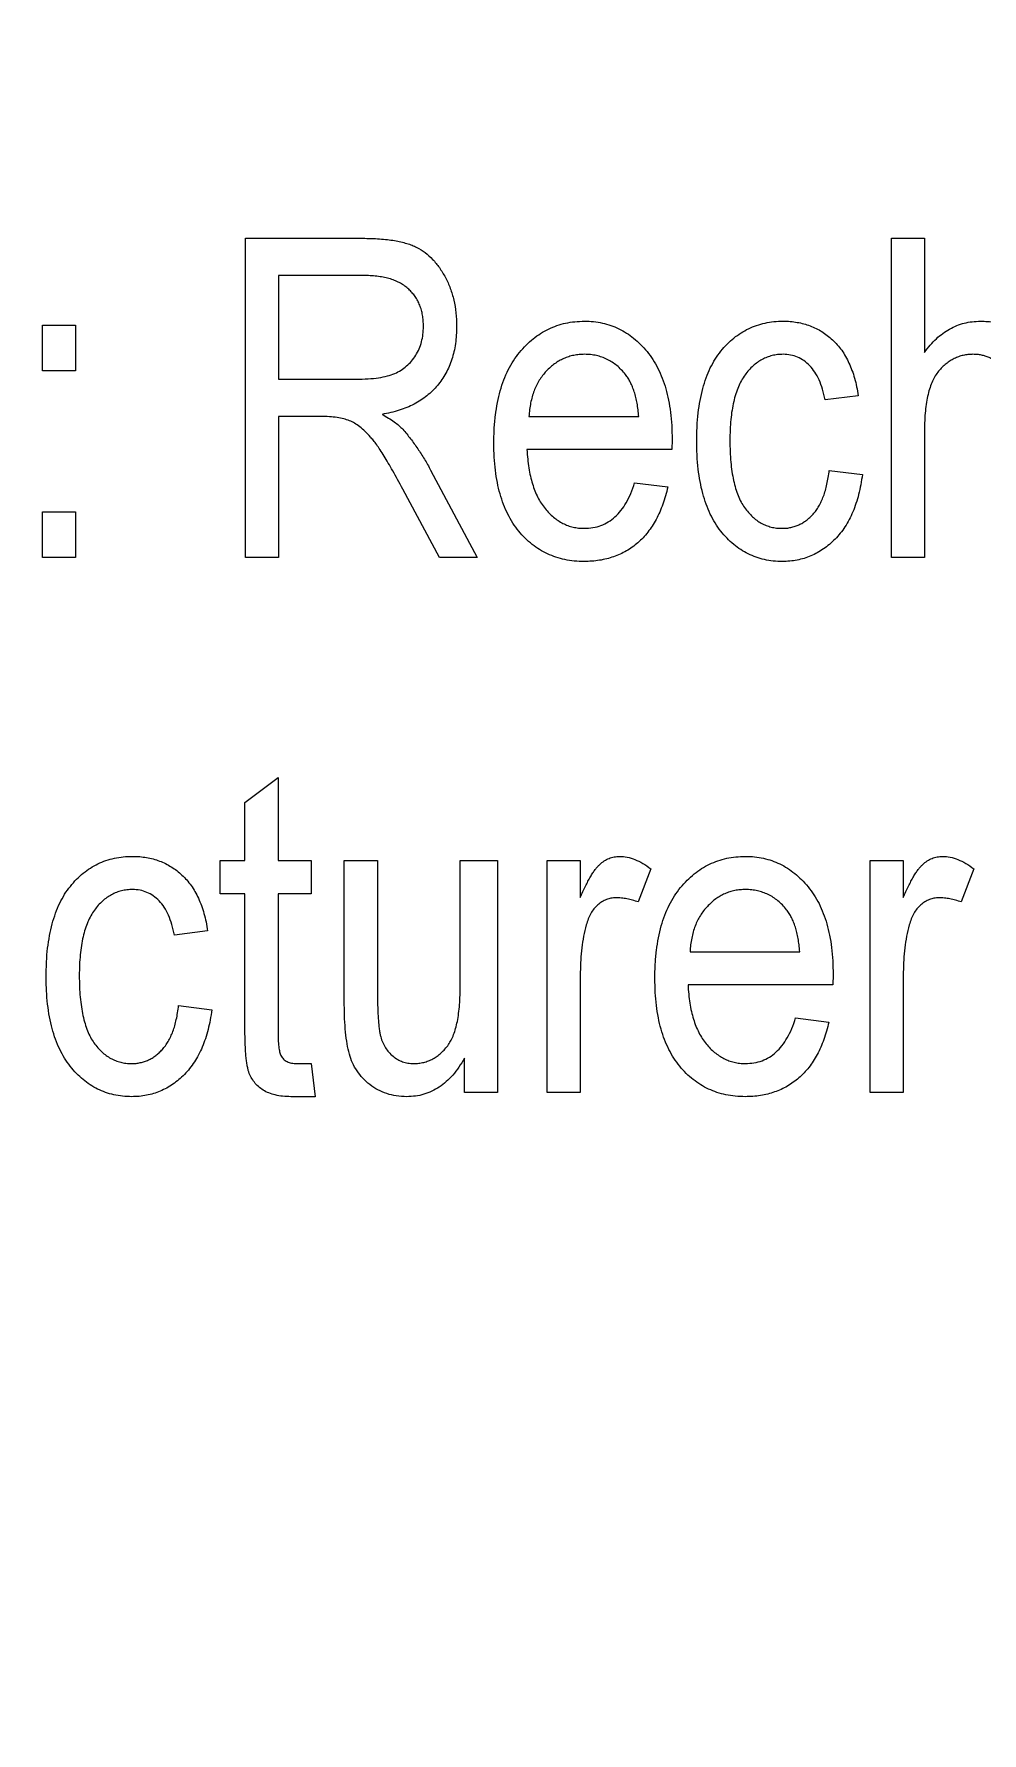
# Model space of a CAD drawing. Header units: millimetres. Extents: x -34 to 34, y -34 to 34.
# Drawn here: x -15.96 to -11.37, y -25.79 to -17.59 of the extents above; entities that cross this region are included whole.
import ezdxf

# ---------------------------------------------------------------- set-up
doc = ezdxf.new("R2010")
doc.units = ezdxf.units.MM

msp = doc.modelspace()

# ---------------------------------------------------------------- linework, layer by layer
at = {"color": 7, "linetype": 'Continuous', "lineweight": 25}
for p, q in [((-14.934, -20.1143), (-14.934, -18.5733)), ((-14.934, -18.5733), (-14.368, -18.5733)), ((-11.812, -20.1143), (-11.812, -18.5733)), ((-11.812, -18.5733), (-11.6519, -18.5733)), ((-11.6519, -18.5733), (-11.6519, -19.1243)), ((-14.3568, -18.7535), (-14.7739, -18.7535)), ((-14.7739, -18.7535), (-14.7739, -19.2538)), ((-15.9147, -19.2138), (-15.9147, -18.9936)), ((-15.9147, -18.9936), (-15.7546, -18.9936)), ((-15.7546, -18.9936), (-15.7546, -19.2138)), ((-15.7546, -19.2138), (-15.9147, -19.2138)), ((-14.7739, -19.2538), (-14.3984, -19.2538)), ((-11.9721, -19.3338), (-12.1322, -19.3538)), ((-14.5697, -19.4339), (-14.7739, -19.4339)), ((-14.7739, -19.4339), (-14.7739, -20.1143)), ((-13.5635, -19.4339), (-13.0328, -19.4339)), ((-11.6519, -19.5024), (-11.6519, -20.1143)), ((-12.8727, -19.594), (-13.5732, -19.594)), ((-12.8718, -19.5446), (-12.8727, -19.594)), ((-14.0388, -19.6931), (-13.8133, -20.1143)), ((-12.1122, -19.6941), (-11.9521, -19.7141)), ((-13.0528, -19.7541), (-12.8927, -19.7741)), ((-13.9953, -20.1143), (-14.1732, -19.7848)), ((-15.9147, -20.1143), (-15.9147, -19.8942)), ((-15.9147, -19.8942), (-15.7546, -19.8942)), ((-15.7546, -19.8942), (-15.7546, -20.1143)), ((-15.7546, -20.1143), (-15.9147, -20.1143)), ((-14.7739, -20.1143), (-14.934, -20.1143)), ((-13.8133, -20.1143), (-13.9953, -20.1143)), ((-11.6519, -20.1143), (-11.812, -20.1143)), ((-14.9363, -21.2986), (-14.7762, -21.1785)), ((-14.7762, -21.1785), (-14.7762, -21.5788)), ((-14.9363, -21.5788), (-14.9363, -21.2986)), ((-15.0564, -21.7389), (-15.0564, -21.5788)), ((-15.0564, -21.5788), (-14.9363, -21.5788)), ((-14.7762, -21.5788), (-14.6161, -21.5788)), ((-14.6161, -21.5788), (-14.6161, -21.7389)), ((-14.456, -22.2699), (-14.456, -21.5788)), ((-14.456, -21.5788), (-14.2959, -21.5788)), ((-14.2959, -21.5788), (-14.2959, -22.1992)), ((-13.8956, -22.1782), (-13.8956, -21.5788)), ((-13.8956, -21.5788), (-13.7155, -21.5788)), ((-13.7155, -21.5788), (-13.7155, -22.6995)), ((-13.4754, -22.6995), (-13.4754, -21.5788)), ((-13.4754, -21.5788), (-13.3153, -21.5788)), ((-13.3153, -21.5788), (-13.3153, -21.7577)), ((-11.9144, -22.6995), (-11.9144, -21.5788)), ((-11.9144, -21.5788), (-11.7543, -21.5788)), ((-11.7543, -21.5788), (-11.7543, -21.7577)), ((-12.975, -21.6188), (-13.0351, -21.7789)), ((-11.414, -21.6188), (-11.4741, -21.7789)), ((-14.9363, -21.7389), (-15.0564, -21.7389)), ((-14.9363, -22.379), (-14.9363, -21.7389)), ((-14.6161, -21.7389), (-14.7762, -21.7389)), ((-14.7762, -21.7389), (-14.7762, -22.4024)), ((-15.1164, -21.919), (-15.2765, -21.939)), ((-12.7852, -22.0191), (-12.2546, -22.0191)), ((-13.3153, -22.1185), (-13.3153, -22.6995)), ((-12.0935, -22.1298), (-12.0945, -22.1792)), ((-11.7543, -22.1185), (-11.7543, -22.6995)), ((-12.0945, -22.1792), (-12.7949, -22.1792)), ((-15.2565, -22.2792), (-15.0964, -22.2993)), ((-12.2746, -22.3393), (-12.1145, -22.3593)), ((-14.6858, -22.5594), (-14.6161, -22.5594)), ((-14.6161, -22.5594), (-14.5961, -22.7195)), ((-13.8756, -22.6995), (-13.8756, -22.5332)), ((-14.5961, -22.7195), (-14.7146, -22.7195)), ((-13.7155, -22.6995), (-13.8756, -22.6995)), ((-13.3153, -22.6995), (-13.4754, -22.6995)), ((-11.7543, -22.6995), (-11.9144, -22.6995))]:
    msp.add_line(p, q, dxfattribs=at)
at = {"color": 7, "linetype": 'Continuous'}
msp.add_circle((0, 0), 34, dxfattribs=at)
at = {"color": 7, "linetype": 'Continuous', "lineweight": 25}
for points, knots in [([(-14.368, -18.5733), (-14.3538, -18.5734), (-14.3261, -18.5736), (-14.2861, -18.5759), (-14.2488, -18.5793), (-14.2144, -18.5838), (-14.1831, -18.59), (-14.1547, -18.5976), (-14.1291, -18.6061), (-14.0989, -18.62), (-14.0645, -18.6417), (-14.0274, -18.6746), (-13.9949, -18.7155), (-13.966, -18.7624), (-13.9423, -18.815), (-13.9255, -18.8725), (-13.9153, -18.9339), (-13.914, -18.9763), (-13.9134, -18.998)], [0, 0, 0, 0, 0.059861, 0.115867, 0.168079, 0.216582, 0.261137, 0.301832, 0.339688, 0.374291, 0.44084, 0.509232, 0.581286, 0.658766, 0.739724, 0.822665, 0.908999, 1, 1, 1, 1]), ([(-14.0735, -18.9989), (-14.0738, -18.9897), (-14.0743, -18.9716), (-14.0773, -18.9451), (-14.0831, -18.9202), (-14.0907, -18.8968), (-14.101, -18.875), (-14.113, -18.8544), (-14.1281, -18.8361), (-14.1445, -18.8187), (-14.1635, -18.8032), (-14.1847, -18.7898), (-14.2082, -18.7786), (-14.2336, -18.769), (-14.2616, -18.7625), (-14.2914, -18.757), (-14.3234, -18.7539), (-14.3454, -18.7536), (-14.3568, -18.7535)], [0, 0, 0, 0, 0.0653272, 0.1273572, 0.1867704, 0.2447408, 0.300513, 0.3560969, 0.4114092, 0.4674171, 0.524221, 0.5832165, 0.6435592, 0.7068972, 0.7741229, 0.8448904, 0.9200429, 1, 1, 1, 1]), ([(-14.3984, -19.2538), (-14.3791, -19.2534), (-14.3429, -19.2527), (-14.2923, -19.248), (-14.2492, -19.2396), (-14.2126, -19.2272), (-14.1814, -19.2109), (-14.1543, -19.1907), (-14.1304, -19.1665), (-14.1102, -19.1386), (-14.0934, -19.1074), (-14.0821, -19.0732), (-14.0745, -19.0369), (-14.0738, -19.0118), (-14.0735, -18.9989)], [0, 0, 0, 0, 0.122755, 0.230056, 0.322791, 0.40207, 0.47475, 0.545845, 0.616658, 0.689747, 0.764806, 0.840517, 0.918295, 1, 1, 1, 1]), ([(-13.9134, -18.998), (-13.9137, -19.0124), (-13.9144, -19.0405), (-13.9184, -19.0817), (-13.9254, -19.1208), (-13.9361, -19.1577), (-13.9485, -19.1928), (-13.9648, -19.2255), (-13.9835, -19.2563), (-14.0052, -19.2848), (-14.0295, -19.3111), (-14.0568, -19.3348), (-14.0865, -19.356), (-14.1189, -19.3748), (-14.1537, -19.3913), (-14.1915, -19.4044), (-14.2315, -19.4159), (-14.2594, -19.4212), (-14.2736, -19.4239)], [0, 0, 0, 0, 0.0701236, 0.1369734, 0.2015151, 0.2632468, 0.3238124, 0.3826328, 0.4409845, 0.4989771, 0.5571871, 0.615133, 0.6744598, 0.7349914, 0.7972369, 0.8619681, 0.9294895, 1, 1, 1, 1]), ([(-13.7333, -19.5634), (-13.733, -19.5401), (-13.7324, -19.4949), (-13.7263, -19.4292), (-13.7167, -19.3677), (-13.7035, -19.3105), (-13.6858, -19.2577), (-13.6647, -19.209), (-13.6395, -19.1645), (-13.6105, -19.1245), (-13.5782, -19.0892), (-13.544, -19.0584), (-13.5078, -19.032), (-13.4692, -19.0108), (-13.4287, -18.9939), (-13.3861, -18.9821), (-13.3414, -18.9752), (-13.3109, -18.9741), (-13.2955, -18.9736)], [0, 0, 0, 0, 0.084514, 0.164397, 0.239575, 0.310424, 0.377514, 0.441638, 0.503055, 0.562996, 0.620921, 0.676452, 0.730182, 0.783428, 0.835913, 0.88941, 0.943848, 1, 1, 1, 1]), ([(-13.2955, -18.9736), (-13.2807, -18.974), (-13.2515, -18.9747), (-13.2086, -18.9818), (-13.1678, -18.9935), (-13.1287, -19.0095), (-13.0915, -19.0302), (-13.0567, -19.056), (-13.0233, -19.0858), (-12.9921, -19.1202), (-12.9636, -19.1589), (-12.9388, -19.202), (-12.9183, -19.2493), (-12.901, -19.3004), (-12.8882, -19.3558), (-12.8783, -19.4151), (-12.8728, -19.4785), (-12.8721, -19.5222), (-12.8718, -19.5446)], [0, 0, 0, 0, 0.05571, 0.109694, 0.162658, 0.215196, 0.268175, 0.32202, 0.377796, 0.436048, 0.496318, 0.558287, 0.622502, 0.689912, 0.760814, 0.835862, 0.91572, 1, 1, 1, 1]), ([(-12.7526, -19.553), (-12.7523, -19.5296), (-12.7515, -19.4842), (-12.7464, -19.4183), (-12.7369, -19.3571), (-12.7242, -19.3003), (-12.7082, -19.2479), (-12.6882, -19.2001), (-12.6643, -19.1568), (-12.6367, -19.1183), (-12.6064, -19.0843), (-12.574, -19.0545), (-12.5393, -19.0296), (-12.5025, -19.0091), (-12.4636, -18.9931), (-12.4225, -18.9819), (-12.3795, -18.9747), (-12.3501, -18.974), (-12.3352, -18.9736)], [0, 0, 0, 0, 0.0875147, 0.1694331, 0.2461442, 0.3183028, 0.38631, 0.4504351, 0.5113503, 0.5701541, 0.6268866, 0.6811052, 0.7337621, 0.7858024, 0.8379342, 0.8903826, 0.9443328, 1, 1, 1, 1]), ([(-12.3352, -18.9736), (-12.3236, -18.9738), (-12.3007, -18.9741), (-12.2673, -18.9788), (-12.2352, -18.9854), (-12.2047, -18.9957), (-12.1753, -19.0081), (-12.1476, -19.0239), (-12.121, -19.0421), (-12.0962, -19.0634), (-12.0727, -19.0873), (-12.0516, -19.1141), (-12.0326, -19.1439), (-12.0162, -19.1764), (-12.0018, -19.2118), (-11.9893, -19.2498), (-11.9792, -19.2908), (-11.9745, -19.3192), (-11.9721, -19.3338)], [0, 0, 0, 0, 0.061523, 0.121295, 0.179092, 0.235668, 0.291744, 0.348287, 0.404828, 0.462985, 0.52174, 0.582467, 0.644236, 0.708891, 0.775956, 0.847071, 0.921227, 1, 1, 1, 1]), ([(-11.6519, -19.1243), (-11.6429, -19.1124), (-11.6253, -19.0891), (-11.5958, -19.0582), (-11.5642, -19.0324), (-11.5312, -19.0108), (-11.4963, -18.9942), (-11.4597, -18.9821), (-11.4211, -18.9752), (-11.3948, -18.9741), (-11.3814, -18.9736)], [0, 0, 0, 0, 0.139469, 0.271137, 0.396529, 0.517824, 0.63709, 0.755446, 0.875647, 1, 1, 1, 1]), ([(-11.3814, -18.9736), (-11.3698, -18.9739), (-11.347, -18.9745), (-11.3138, -18.979), (-11.2825, -18.9861), (-11.2529, -18.996), (-11.2254, -19.0094), (-11.1998, -19.0256), (-11.176, -19.0447), (-11.1539, -19.0666), (-11.1342, -19.0927), (-11.1173, -19.1235), (-11.103, -19.1591), (-11.0913, -19.1995), (-11.0823, -19.2447), (-11.0764, -19.2947), (-11.0721, -19.3494), (-11.0717, -19.3875), (-11.0716, -19.4073)], [0, 0, 0, 0, 0.057444, 0.11172, 0.164296, 0.215175, 0.264674, 0.314426, 0.363638, 0.414362, 0.467035, 0.523919, 0.586431, 0.655337, 0.730601, 0.812712, 0.902626, 1, 1, 1, 1]), ([(-13.2949, -19.1337), (-13.3037, -19.134), (-13.3212, -19.1344), (-13.347, -19.1381), (-13.3716, -19.145), (-13.3955, -19.1535), (-13.418, -19.1654), (-13.4399, -19.1791), (-13.4605, -19.1959), (-13.4801, -19.2148), (-13.4982, -19.2359), (-13.5139, -19.2591), (-13.5277, -19.2837), (-13.5394, -19.3103), (-13.5486, -19.3387), (-13.5557, -19.369), (-13.5613, -19.4008), (-13.5627, -19.4227), (-13.5635, -19.4339)], [0, 0, 0, 0, 0.059496, 0.117439, 0.173917, 0.230546, 0.287144, 0.344361, 0.403544, 0.464857, 0.527346, 0.58921, 0.652435, 0.71661, 0.783604, 0.852624, 0.924924, 1, 1, 1, 1]), ([(-13.0972, -19.2313), (-13.1038, -19.2235), (-13.1166, -19.2084), (-13.1378, -19.1881), (-13.161, -19.1716), (-13.1851, -19.1576), (-13.2107, -19.147), (-13.2374, -19.1389), (-13.2657, -19.1347), (-13.285, -19.134), (-13.2949, -19.1337)], [0, 0, 0, 0, 0.132804, 0.260544, 0.383948, 0.505265, 0.625434, 0.746635, 0.871231, 1, 1, 1, 1]), ([(-12.3349, -19.1337), (-12.344, -19.134), (-12.3618, -19.1346), (-12.3881, -19.1395), (-12.4132, -19.1472), (-12.4369, -19.1584), (-12.4595, -19.1725), (-12.481, -19.1896), (-12.5013, -19.21), (-12.52, -19.2336), (-12.5376, -19.2602), (-12.552, -19.291), (-12.5651, -19.3251), (-12.5746, -19.3632), (-12.583, -19.4046), (-12.5883, -19.4497), (-12.5918, -19.4986), (-12.5923, -19.5324), (-12.5925, -19.5499)], [0, 0, 0, 0, 0.049725, 0.097853, 0.145678, 0.192905, 0.241353, 0.2909, 0.343353, 0.398158, 0.455928, 0.517432, 0.583883, 0.6553, 0.732068, 0.814875, 0.904111, 1, 1, 1, 1]), ([(-12.1322, -19.3538), (-12.1361, -19.3364), (-12.1434, -19.3035), (-12.16, -19.2582), (-12.1806, -19.2197), (-12.2055, -19.1883), (-12.2335, -19.1636), (-12.265, -19.1464), (-12.299, -19.1356), (-12.3228, -19.1343), (-12.3349, -19.1337)], [0, 0, 0, 0, 0.163616, 0.309547, 0.441434, 0.56263, 0.675242, 0.78231, 0.889456, 1, 1, 1, 1]), ([(-11.418, -19.1337), (-11.426, -19.134), (-11.4417, -19.1345), (-11.4649, -19.1381), (-11.487, -19.145), (-11.5085, -19.1536), (-11.5287, -19.1654), (-11.5484, -19.1792), (-11.5668, -19.196), (-11.5845, -19.215), (-11.6008, -19.2375), (-11.6142, -19.2641), (-11.6263, -19.2942), (-11.6354, -19.3283), (-11.643, -19.3662), (-11.6479, -19.4082), (-11.6516, -19.454), (-11.6518, -19.4858), (-11.6519, -19.5024)], [0, 0, 0, 0, 0.04841, 0.096097, 0.142584, 0.189362, 0.236938, 0.285298, 0.335747, 0.38842, 0.444027, 0.504346, 0.570021, 0.641321, 0.719788, 0.805709, 0.898842, 1, 1, 1, 1]), ([(-11.2317, -19.4054), (-11.2317, -19.3938), (-11.2318, -19.3712), (-11.2346, -19.3387), (-11.2379, -19.3086), (-11.2438, -19.2812), (-11.2504, -19.2563), (-11.2587, -19.2338), (-11.2693, -19.2143), (-11.2808, -19.1969), (-11.2938, -19.1819), (-11.3083, -19.1692), (-11.3237, -19.1582), (-11.3401, -19.1488), (-11.3579, -19.142), (-11.377, -19.1375), (-11.3971, -19.1341), (-11.4109, -19.1338), (-11.418, -19.1337)], [0, 0, 0, 0, 0.09359, 0.180738, 0.261569, 0.335796, 0.405117, 0.468581, 0.527262, 0.582644, 0.634754, 0.686237, 0.736547, 0.786292, 0.837339, 0.889011, 0.943131, 1, 1, 1, 1]), ([(-13.0328, -19.4339), (-13.0338, -19.4229), (-13.0358, -19.4017), (-13.0407, -19.3709), (-13.0463, -19.3422), (-13.054, -19.3158), (-13.0625, -19.2914), (-13.0728, -19.2693), (-13.0838, -19.2491), (-13.0928, -19.2371), (-13.0972, -19.2313)], [0, 0, 0, 0, 0.153117, 0.296903, 0.433148, 0.55985, 0.680043, 0.79167, 0.898167, 1, 1, 1, 1]), ([(-14.1732, -19.7848), (-14.1815, -19.7693), (-14.1974, -19.7397), (-14.2209, -19.6978), (-14.2428, -19.6599), (-14.263, -19.6261), (-14.2817, -19.5968), (-14.2986, -19.5715), (-14.3141, -19.5506), (-14.3326, -19.529), (-14.354, -19.5066), (-14.3796, -19.4841), (-14.4051, -19.4667), (-14.4311, -19.4534), (-14.4597, -19.4446), (-14.4919, -19.4381), (-14.5292, -19.4345), (-14.5557, -19.4341), (-14.5697, -19.4339)], [0, 0, 0, 0, 0.092728, 0.177366, 0.254414, 0.323889, 0.385354, 0.438553, 0.484631, 0.522952, 0.588828, 0.648611, 0.702575, 0.751873, 0.802247, 0.860186, 0.925559, 1, 1, 1, 1]), ([(-14.2736, -19.4239), (-14.2631, -19.4297), (-14.2431, -19.4408), (-14.2158, -19.4586), (-14.1924, -19.4766), (-14.1792, -19.4896), (-14.1729, -19.4958)], [0, 0, 0, 0, 0.289711, 0.551497, 0.788143, 1, 1, 1, 1]), ([(-14.1729, -19.4958), (-14.1604, -19.5109), (-14.1353, -19.5412), (-14.1009, -19.5896), (-14.0679, -19.6399), (-14.0485, -19.6753), (-14.0388, -19.6931)], [0, 0, 0, 0, 0.245563, 0.493888, 0.744613, 1, 1, 1, 1]), ([(-13.297, -20.1344), (-13.3129, -20.134), (-13.3441, -20.1332), (-13.3897, -20.1261), (-13.433, -20.1148), (-13.4738, -20.0981), (-13.5124, -20.0775), (-13.5488, -20.0522), (-13.5825, -20.022), (-13.6139, -19.9876), (-13.6421, -19.9487), (-13.6664, -19.9055), (-13.6875, -19.8585), (-13.7042, -19.8072), (-13.7173, -19.7519), (-13.7266, -19.6927), (-13.7323, -19.6293), (-13.7329, -19.5858), (-13.7333, -19.5634)], [0, 0, 0, 0, 0.0587342, 0.1153448, 0.1704941, 0.2241815, 0.2780627, 0.3321372, 0.3879138, 0.4452969, 0.5044393, 0.5652916, 0.6287049, 0.6949858, 0.7648294, 0.8386967, 0.9169777, 1, 1, 1, 1]), ([(-13.5732, -19.594), (-13.5722, -19.6092), (-13.5703, -19.6389), (-13.5645, -19.6817), (-13.5574, -19.7218), (-13.5471, -19.7589), (-13.5354, -19.7931), (-13.5213, -19.8246), (-13.5052, -19.8532), (-13.4865, -19.8785), (-13.4666, -19.9011), (-13.4453, -19.9206), (-13.4229, -19.937), (-13.3997, -19.9505), (-13.3754, -19.9614), (-13.3499, -19.9688), (-13.3234, -19.9733), (-13.3053, -19.9739), (-13.2961, -19.9742)], [0, 0, 0, 0, 0.0876154, 0.1703022, 0.2482334, 0.3213962, 0.390473, 0.4560938, 0.5188127, 0.5787792, 0.6364257, 0.6914924, 0.7441559, 0.7953715, 0.8457411, 0.8962952, 0.947255, 1, 1, 1, 1]), ([(-12.3392, -20.1344), (-12.354, -20.134), (-12.383, -20.1332), (-12.4254, -20.1261), (-12.4658, -20.1146), (-12.5042, -20.0981), (-12.5406, -20.0774), (-12.5751, -20.0521), (-12.6072, -20.0219), (-12.6374, -19.9874), (-12.6645, -19.9483), (-12.6885, -19.9048), (-12.7083, -19.8568), (-12.7246, -19.8044), (-12.7373, -19.7477), (-12.7462, -19.6867), (-12.7516, -19.6213), (-12.7523, -19.5763), (-12.7526, -19.553)], [0, 0, 0, 0, 0.0550722, 0.1084307, 0.1604081, 0.2121434, 0.2642071, 0.3169518, 0.3718788, 0.4288337, 0.4882447, 0.5497028, 0.6143999, 0.6822598, 0.7546572, 0.8315638, 0.9129757, 1, 1, 1, 1]), ([(-12.5925, -19.5499), (-12.5922, -19.5679), (-12.5917, -19.6027), (-12.5888, -19.6529), (-12.5831, -19.6993), (-12.5754, -19.7419), (-12.5656, -19.7807), (-12.5533, -19.8157), (-12.5391, -19.8469), (-12.5224, -19.874), (-12.5038, -19.8976), (-12.4841, -19.918), (-12.4633, -19.9355), (-12.4409, -19.9496), (-12.4173, -19.9607), (-12.3925, -19.9685), (-12.3664, -19.9734), (-12.3486, -19.974), (-12.3396, -19.9742)], [0, 0, 0, 0, 0.097839, 0.188479, 0.272774, 0.350956, 0.423362, 0.489882, 0.551603, 0.608719, 0.662672, 0.713852, 0.762427, 0.809954, 0.856748, 0.903598, 0.950729, 1, 1, 1, 1]), ([(-12.3396, -19.9742), (-12.3325, -19.9741), (-12.3184, -19.9739), (-12.2977, -19.9701), (-12.2776, -19.965), (-12.2585, -19.9573), (-12.24, -19.948), (-12.2229, -19.9359), (-12.2062, -19.9221), (-12.1902, -19.9062), (-12.1754, -19.8878), (-12.1619, -19.8671), (-12.1502, -19.8438), (-12.1395, -19.8185), (-12.1304, -19.7908), (-12.1231, -19.7606), (-12.1168, -19.7282), (-12.1138, -19.7057), (-12.1122, -19.6941)], [0, 0, 0, 0, 0.053426, 0.105945, 0.157921, 0.209374, 0.260628, 0.3131, 0.367168, 0.423779, 0.482375, 0.544204, 0.609498, 0.67845, 0.751177, 0.828847, 0.911974, 1, 1, 1, 1]), ([(-12.8927, -19.7741), (-12.8962, -19.7886), (-12.9029, -19.8169), (-12.9162, -19.8574), (-12.9311, -19.8955), (-12.9483, -19.9306), (-12.9675, -19.9629), (-12.9884, -19.9928), (-13.0116, -20.0199), (-13.037, -20.0439), (-13.064, -20.0653), (-13.0926, -20.0839), (-13.1229, -20.0995), (-13.1548, -20.112), (-13.188, -20.1221), (-13.223, -20.1294), (-13.2595, -20.1333), (-13.2844, -20.134), (-13.297, -20.1344)], [0, 0, 0, 0, 0.075174, 0.14731, 0.216045, 0.281929, 0.345137, 0.40652, 0.466426, 0.525438, 0.583328, 0.640593, 0.698215, 0.755575, 0.814041, 0.873896, 0.936055, 1, 1, 1, 1]), ([(-13.2961, -19.9742), (-13.2821, -19.9736), (-13.2546, -19.9724), (-13.2152, -19.9618), (-13.1792, -19.9442), (-13.1465, -19.9197), (-13.1175, -19.8881), (-13.0922, -19.8496), (-13.0698, -19.8046), (-13.0587, -19.7715), (-13.0528, -19.7541)], [0, 0, 0, 0, 0.118665, 0.231916, 0.342835, 0.456337, 0.575618, 0.704131, 0.845043, 1, 1, 1, 1]), ([(-11.9521, -19.7141), (-11.9545, -19.7307), (-11.9592, -19.7631), (-11.9696, -19.8098), (-11.9822, -19.8536), (-11.9977, -19.8943), (-12.0154, -19.932), (-12.0355, -19.9669), (-12.0584, -19.9985), (-12.0838, -20.0269), (-12.1108, -20.0523), (-12.1397, -20.074), (-12.1694, -20.0929), (-12.2009, -20.108), (-12.2335, -20.1202), (-12.2677, -20.1278), (-12.303, -20.1337), (-12.327, -20.1341), (-12.3392, -20.1344)], [0, 0, 0, 0, 0.079902, 0.155663, 0.228083, 0.296587, 0.362986, 0.426164, 0.488029, 0.548508, 0.607519, 0.664212, 0.720412, 0.775031, 0.829998, 0.885627, 0.941864, 1, 1, 1, 1]), ([(-15.8969, -22.1382), (-15.8965, -22.1148), (-15.8958, -22.0693), (-15.8907, -22.0035), (-15.8812, -21.9423), (-15.8685, -21.8855), (-15.8524, -21.8331), (-15.8324, -21.7852), (-15.8086, -21.742), (-15.7809, -21.7035), (-15.7506, -21.6694), (-15.7183, -21.6397), (-15.6836, -21.6148), (-15.6468, -21.5943), (-15.6079, -21.5782), (-15.5668, -21.5671), (-15.5238, -21.5599), (-15.4944, -21.5592), (-15.4795, -21.5588)], [0, 0, 0, 0, 0.087515, 0.169433, 0.246144, 0.318303, 0.38631, 0.450435, 0.51135, 0.570154, 0.626887, 0.681105, 0.733762, 0.785802, 0.837934, 0.890383, 0.944333, 1, 1, 1, 1]), ([(-15.4795, -21.5588), (-15.4679, -21.559), (-15.445, -21.5593), (-15.4116, -21.564), (-15.3794, -21.5706), (-15.349, -21.5809), (-15.3196, -21.5933), (-15.2919, -21.6091), (-15.2653, -21.6273), (-15.2405, -21.6486), (-15.217, -21.6725), (-15.1959, -21.6993), (-15.1769, -21.7291), (-15.1605, -21.7616), (-15.1461, -21.797), (-15.1336, -21.835), (-15.1235, -21.876), (-15.1188, -21.9044), (-15.1164, -21.919)], [0, 0, 0, 0, 0.061523, 0.121295, 0.179092, 0.235668, 0.291744, 0.348287, 0.404828, 0.462985, 0.52174, 0.582467, 0.644236, 0.708891, 0.775956, 0.847071, 0.921227, 1, 1, 1, 1]), ([(-13.3153, -21.7577), (-13.3112, -21.748), (-13.3033, -21.7295), (-13.2906, -21.7034), (-13.2789, -21.6794), (-13.267, -21.6582), (-13.2556, -21.6394), (-13.2442, -21.6232), (-13.2331, -21.6096), (-13.219, -21.595), (-13.2006, -21.5806), (-13.1771, -21.5678), (-13.152, -21.5602), (-13.1348, -21.5593), (-13.1261, -21.5588)], [0, 0, 0, 0, 0.107464, 0.207128, 0.29815, 0.381595, 0.457107, 0.523978, 0.584878, 0.637149, 0.732511, 0.823565, 0.910677, 1, 1, 1, 1]), ([(-13.1261, -21.5588), (-13.1136, -21.5595), (-13.088, -21.5611), (-13.0499, -21.5733), (-13.0114, -21.5921), (-12.9875, -21.6096), (-12.975, -21.6188)], [0, 0, 0, 0, 0.226109, 0.462956, 0.719978, 1, 1, 1, 1]), ([(-12.955, -22.1485), (-12.9547, -22.1253), (-12.9541, -22.08), (-12.948, -22.0143), (-12.9385, -21.9529), (-12.9252, -21.8957), (-12.9076, -21.8429), (-12.8864, -21.7942), (-12.8613, -21.7497), (-12.8323, -21.7097), (-12.8, -21.6744), (-12.7658, -21.6435), (-12.7296, -21.6172), (-12.691, -21.596), (-12.6505, -21.5791), (-12.6079, -21.5673), (-12.5631, -21.5603), (-12.5327, -21.5593), (-12.5172, -21.5588)], [0, 0, 0, 0, 0.084514, 0.164397, 0.239575, 0.310424, 0.377514, 0.441638, 0.503055, 0.562996, 0.620921, 0.676452, 0.730182, 0.783428, 0.835913, 0.88941, 0.943848, 1, 1, 1, 1]), ([(-12.5172, -21.5588), (-12.5024, -21.5592), (-12.4732, -21.5599), (-12.4304, -21.567), (-12.3895, -21.5786), (-12.3504, -21.5947), (-12.3133, -21.6154), (-12.2784, -21.6411), (-12.2451, -21.6709), (-12.2139, -21.7053), (-12.1854, -21.7441), (-12.1606, -21.7872), (-12.1401, -21.8345), (-12.1227, -21.8856), (-12.1099, -21.9409), (-12.1001, -22.0002), (-12.0946, -22.0637), (-12.0939, -22.1074), (-12.0935, -22.1298)], [0, 0, 0, 0, 0.05571, 0.1096942, 0.1626575, 0.2151959, 0.2681752, 0.3220198, 0.377796, 0.4360484, 0.496318, 0.558287, 0.6225024, 0.6899117, 0.7608135, 0.8358625, 0.9157198, 1, 1, 1, 1]), ([(-11.7543, -21.7577), (-11.7502, -21.748), (-11.7423, -21.7295), (-11.7296, -21.7034), (-11.7179, -21.6794), (-11.706, -21.6582), (-11.6946, -21.6394), (-11.6832, -21.6232), (-11.6721, -21.6096), (-11.658, -21.595), (-11.6396, -21.5806), (-11.6161, -21.5678), (-11.591, -21.5602), (-11.5738, -21.5593), (-11.5651, -21.5588)], [0, 0, 0, 0, 0.107464, 0.207128, 0.29815, 0.381595, 0.457107, 0.523978, 0.584878, 0.637149, 0.732511, 0.823565, 0.910677, 1, 1, 1, 1]), ([(-11.5651, -21.5588), (-11.5526, -21.5595), (-11.527, -21.5611), (-11.4889, -21.5733), (-11.4504, -21.5921), (-11.4265, -21.6096), (-11.414, -21.6188)], [0, 0, 0, 0, 0.226109, 0.462956, 0.719978, 1, 1, 1, 1]), ([(-15.4791, -21.7189), (-15.4882, -21.7192), (-15.5061, -21.7197), (-15.5324, -21.7246), (-15.5574, -21.7323), (-15.5812, -21.7435), (-15.6037, -21.7577), (-15.6253, -21.7748), (-15.6456, -21.7951), (-15.6643, -21.8188), (-15.6819, -21.8454), (-15.6963, -21.8762), (-15.7094, -21.9103), (-15.7189, -21.9484), (-15.7273, -21.9897), (-15.7326, -22.0349), (-15.7361, -22.0838), (-15.7366, -22.1176), (-15.7368, -22.1351)], [0, 0, 0, 0, 0.049725, 0.097853, 0.145678, 0.192905, 0.241353, 0.2909, 0.343353, 0.398158, 0.455928, 0.517432, 0.583883, 0.6553, 0.732068, 0.814875, 0.904111, 1, 1, 1, 1]), ([(-15.2765, -21.939), (-15.2804, -21.9216), (-15.2877, -21.8887), (-15.3043, -21.8434), (-15.3248, -21.8048), (-15.3498, -21.7735), (-15.3778, -21.7488), (-15.4093, -21.7316), (-15.4433, -21.7207), (-15.4671, -21.7195), (-15.4791, -21.7189)], [0, 0, 0, 0, 0.163616, 0.309547, 0.441434, 0.56263, 0.675242, 0.78231, 0.889456, 1, 1, 1, 1]), ([(-12.5166, -21.7189), (-12.5255, -21.7191), (-12.543, -21.7196), (-12.5688, -21.7233), (-12.5933, -21.7302), (-12.6172, -21.7386), (-12.6397, -21.7506), (-12.6616, -21.7643), (-12.6822, -21.781), (-12.7019, -21.8), (-12.7199, -21.8211), (-12.7357, -21.8442), (-12.7494, -21.8689), (-12.7611, -21.8955), (-12.7704, -21.9239), (-12.7775, -21.9541), (-12.783, -21.986), (-12.7845, -22.0079), (-12.7852, -22.0191)], [0, 0, 0, 0, 0.059496, 0.117439, 0.173917, 0.230546, 0.287144, 0.344361, 0.403544, 0.464857, 0.527346, 0.58921, 0.652435, 0.71661, 0.783604, 0.852624, 0.924924, 1, 1, 1, 1]), ([(-12.319, -21.8164), (-12.3255, -21.8087), (-12.3383, -21.7935), (-12.3596, -21.7733), (-12.3827, -21.7567), (-12.4068, -21.7428), (-12.4324, -21.7322), (-12.4592, -21.7241), (-12.4875, -21.7199), (-12.5068, -21.7192), (-12.5166, -21.7189)], [0, 0, 0, 0, 0.1328039, 0.2605443, 0.3839482, 0.5052646, 0.6254342, 0.7466348, 0.8712309, 1, 1, 1, 1]), ([(-13.1436, -21.7589), (-13.1515, -21.7593), (-13.1671, -21.7601), (-13.1897, -21.7673), (-13.2117, -21.7778), (-13.2317, -21.7933), (-13.2502, -21.8121), (-13.2653, -21.835), (-13.2781, -21.8609), (-13.2838, -21.8798), (-13.2868, -21.8896)], [0, 0, 0, 0, 0.112848, 0.223771, 0.33901, 0.460958, 0.585978, 0.716454, 0.853137, 1, 1, 1, 1]), ([(-13.0351, -21.7789), (-13.0443, -21.7758), (-13.0624, -21.7698), (-13.0898, -21.7636), (-13.1168, -21.7596), (-13.1347, -21.7592), (-13.1436, -21.7589)], [0, 0, 0, 0, 0.263191, 0.515011, 0.759958, 1, 1, 1, 1]), ([(-12.2546, -22.0191), (-12.2556, -22.0081), (-12.2576, -21.9869), (-12.2624, -21.9561), (-12.2681, -21.9274), (-12.2758, -21.9009), (-12.2843, -21.8766), (-12.2945, -21.8545), (-12.3055, -21.8342), (-12.3146, -21.8223), (-12.319, -21.8164)], [0, 0, 0, 0, 0.153117, 0.296903, 0.433148, 0.55985, 0.680043, 0.79167, 0.898167, 1, 1, 1, 1]), ([(-11.5826, -21.7589), (-11.5905, -21.7593), (-11.6061, -21.7601), (-11.6287, -21.7673), (-11.6507, -21.7778), (-11.6707, -21.7933), (-11.6892, -21.8121), (-11.7043, -21.835), (-11.7171, -21.8609), (-11.7228, -21.8798), (-11.7258, -21.8896)], [0, 0, 0, 0, 0.112848, 0.223771, 0.33901, 0.460958, 0.585978, 0.716454, 0.853137, 1, 1, 1, 1]), ([(-11.4741, -21.7789), (-11.4833, -21.7758), (-11.5014, -21.7698), (-11.5288, -21.7636), (-11.5558, -21.7596), (-11.5737, -21.7592), (-11.5826, -21.7589)], [0, 0, 0, 0, 0.263191, 0.515011, 0.759958, 1, 1, 1, 1]), ([(-13.2868, -21.8896), (-13.2913, -21.9078), (-13.3002, -21.9444), (-13.3086, -22.001), (-13.3142, -22.0592), (-13.3149, -22.0986), (-13.3153, -22.1185)], [0, 0, 0, 0, 0.242734, 0.489053, 0.741607, 1, 1, 1, 1]), ([(-11.7258, -21.8896), (-11.7302, -21.9078), (-11.7392, -21.9444), (-11.7476, -22.001), (-11.7532, -22.0592), (-11.7539, -22.0986), (-11.7543, -22.1185)], [0, 0, 0, 0, 0.242734, 0.489053, 0.741607, 1, 1, 1, 1]), ([(-15.4835, -22.7195), (-15.4983, -22.7191), (-15.5272, -22.7184), (-15.5697, -22.7113), (-15.6101, -22.6997), (-15.6484, -22.6833), (-15.6849, -22.6626), (-15.7194, -22.6373), (-15.7515, -22.6071), (-15.7817, -22.5726), (-15.8088, -22.5334), (-15.8328, -22.49), (-15.8526, -22.4419), (-15.8689, -22.3896), (-15.8816, -22.3329), (-15.8905, -22.2719), (-15.8959, -22.2065), (-15.8966, -22.1615), (-15.8969, -22.1382)], [0, 0, 0, 0, 0.055072, 0.108431, 0.160408, 0.212143, 0.264207, 0.316952, 0.371879, 0.428834, 0.488245, 0.549703, 0.6144, 0.68226, 0.754657, 0.831564, 0.912976, 1, 1, 1, 1]), ([(-15.7368, -22.1351), (-15.7365, -22.1531), (-15.736, -22.1879), (-15.733, -22.2381), (-15.7274, -22.2844), (-15.7197, -22.3271), (-15.7098, -22.3659), (-15.6976, -22.4009), (-15.6834, -22.432), (-15.6667, -22.4592), (-15.6481, -22.4828), (-15.6284, -22.5031), (-15.6076, -22.5207), (-15.5852, -22.5348), (-15.5616, -22.5459), (-15.5368, -22.5537), (-15.5107, -22.5586), (-15.4929, -22.5591), (-15.4838, -22.5594)], [0, 0, 0, 0, 0.097839, 0.188479, 0.272774, 0.350956, 0.423362, 0.489882, 0.551603, 0.608719, 0.662672, 0.713852, 0.762427, 0.809954, 0.856748, 0.903598, 0.950729, 1, 1, 1, 1]), ([(-12.5188, -22.7195), (-12.5347, -22.7192), (-12.5658, -22.7184), (-12.6115, -22.7113), (-12.6548, -22.6999), (-12.6955, -22.6833), (-12.7341, -22.6627), (-12.7705, -22.6374), (-12.8042, -22.6072), (-12.8356, -22.5727), (-12.8638, -22.5339), (-12.8882, -22.4907), (-12.9093, -22.4437), (-12.926, -22.3923), (-12.9391, -22.3371), (-12.9483, -22.2778), (-12.954, -22.2145), (-12.9547, -22.171), (-12.955, -22.1485)], [0, 0, 0, 0, 0.058734, 0.115345, 0.170494, 0.224181, 0.278063, 0.332137, 0.387914, 0.445297, 0.504439, 0.565292, 0.628705, 0.694986, 0.764829, 0.838697, 0.916978, 1, 1, 1, 1]), ([(-14.2959, -22.1992), (-14.2958, -22.213), (-14.2956, -22.2393), (-14.2951, -22.2772), (-14.2939, -22.3115), (-14.292, -22.3421), (-14.2899, -22.3692), (-14.2871, -22.3928), (-14.2842, -22.4129), (-14.2792, -22.4345), (-14.2713, -22.4581), (-14.2573, -22.4829), (-14.2412, -22.5056), (-14.2211, -22.5246), (-14.1986, -22.5399), (-14.1744, -22.5514), (-14.1485, -22.5582), (-14.1307, -22.559), (-14.1217, -22.5594)], [0, 0, 0, 0, 0.091359, 0.175113, 0.251293, 0.319245, 0.378962, 0.431928, 0.476759, 0.513694, 0.57892, 0.641169, 0.702077, 0.763267, 0.823543, 0.882371, 0.940283, 1, 1, 1, 1]), ([(-13.9522, -22.4678), (-13.9477, -22.4606), (-13.938, -22.4454), (-13.9267, -22.4191), (-13.9171, -22.3889), (-13.909, -22.3548), (-13.9029, -22.3164), (-13.8986, -22.274), (-13.8962, -22.2275), (-13.8958, -22.1951), (-13.8956, -22.1782)], [0, 0, 0, 0, 0.085387, 0.18044, 0.28596, 0.403171, 0.532484, 0.67549, 0.830521, 1, 1, 1, 1]), ([(-12.7949, -22.1792), (-12.794, -22.1944), (-12.7921, -22.224), (-12.7863, -22.2669), (-12.7791, -22.307), (-12.7689, -22.344), (-12.7572, -22.3783), (-12.7431, -22.4097), (-12.7269, -22.4384), (-12.7083, -22.4637), (-12.6884, -22.4863), (-12.667, -22.5058), (-12.6447, -22.5222), (-12.6214, -22.5357), (-12.5972, -22.5466), (-12.5717, -22.554), (-12.5451, -22.5585), (-12.5271, -22.5591), (-12.5179, -22.5594)], [0, 0, 0, 0, 0.087615, 0.170302, 0.248233, 0.321396, 0.390473, 0.456094, 0.518813, 0.578779, 0.636426, 0.691492, 0.744156, 0.795371, 0.845741, 0.896295, 0.947255, 1, 1, 1, 1]), ([(-15.4838, -22.5594), (-15.4767, -22.5593), (-15.4626, -22.5591), (-15.442, -22.5553), (-15.4218, -22.5502), (-15.4028, -22.5425), (-15.3843, -22.5332), (-15.3672, -22.521), (-15.3505, -22.5072), (-15.3345, -22.4913), (-15.3197, -22.473), (-15.3062, -22.4523), (-15.2945, -22.429), (-15.2838, -22.4037), (-15.2747, -22.376), (-15.2674, -22.3458), (-15.2611, -22.3134), (-15.2581, -22.2908), (-15.2565, -22.2792)], [0, 0, 0, 0, 0.053426, 0.105945, 0.157921, 0.209374, 0.260628, 0.3131, 0.367168, 0.423779, 0.482375, 0.544204, 0.609498, 0.67845, 0.751177, 0.828847, 0.911974, 1, 1, 1, 1]), ([(-15.0964, -22.2993), (-15.0988, -22.3159), (-15.1034, -22.3482), (-15.1139, -22.395), (-15.1265, -22.4388), (-15.142, -22.4795), (-15.1597, -22.5172), (-15.1798, -22.552), (-15.2026, -22.5837), (-15.2281, -22.6121), (-15.2551, -22.6375), (-15.284, -22.6592), (-15.3137, -22.6781), (-15.3452, -22.6931), (-15.3777, -22.7053), (-15.412, -22.713), (-15.4473, -22.7189), (-15.4713, -22.7193), (-15.4835, -22.7195)], [0, 0, 0, 0, 0.079902, 0.155663, 0.228083, 0.296587, 0.362986, 0.426164, 0.488029, 0.548508, 0.607519, 0.664212, 0.720412, 0.775031, 0.829998, 0.885627, 0.941864, 1, 1, 1, 1]), ([(-14.1545, -22.7195), (-14.1713, -22.7188), (-14.204, -22.7174), (-14.2511, -22.7063), (-14.2944, -22.6878), (-14.3335, -22.6626), (-14.3671, -22.6311), (-14.3954, -22.5959), (-14.4173, -22.5566), (-14.4327, -22.5125), (-14.4434, -22.4627), (-14.4505, -22.4055), (-14.4553, -22.3404), (-14.4557, -22.2943), (-14.456, -22.2699)], [0, 0, 0, 0, 0.08132, 0.158893, 0.233828, 0.30932, 0.383918, 0.456423, 0.528344, 0.60161, 0.68264, 0.775682, 0.881375, 1, 1, 1, 1]), ([(-14.7146, -22.7195), (-14.7278, -22.7193), (-14.7529, -22.7188), (-14.7885, -22.7121), (-14.8206, -22.703), (-14.8481, -22.6886), (-14.8715, -22.6709), (-14.8914, -22.6504), (-14.9067, -22.6265), (-14.9167, -22.6042), (-14.9224, -22.5835), (-14.9259, -22.5643), (-14.9296, -22.5418), (-14.9317, -22.5158), (-14.9341, -22.4865), (-14.9351, -22.4537), (-14.9362, -22.4176), (-14.9363, -22.3922), (-14.9363, -22.379)], [0, 0, 0, 0, 0.082978, 0.158466, 0.227964, 0.292396, 0.353441, 0.412531, 0.471462, 0.531841, 0.565997, 0.606892, 0.654804, 0.709656, 0.771661, 0.840124, 0.916455, 1, 1, 1, 1]), ([(-14.7762, -22.4024), (-14.776, -22.4164), (-14.7757, -22.4417), (-14.7734, -22.4754), (-14.7699, -22.5014), (-14.7644, -22.5152), (-14.7621, -22.521)], [0, 0, 0, 0, 0.349051, 0.631075, 0.845143, 1, 1, 1, 1]), ([(-12.1145, -22.3593), (-12.1179, -22.3737), (-12.1247, -22.402), (-12.138, -22.4426), (-12.1528, -22.4806), (-12.1701, -22.5157), (-12.1893, -22.5481), (-12.2101, -22.578), (-12.2334, -22.6051), (-12.2588, -22.6291), (-12.2857, -22.6505), (-12.3144, -22.6691), (-12.3447, -22.6847), (-12.3766, -22.6972), (-12.4098, -22.7073), (-12.4447, -22.7146), (-12.4813, -22.7185), (-12.5062, -22.7192), (-12.5188, -22.7195)], [0, 0, 0, 0, 0.075174, 0.14731, 0.216045, 0.281929, 0.345137, 0.40652, 0.466426, 0.525438, 0.583328, 0.640593, 0.698215, 0.755575, 0.814041, 0.873896, 0.936055, 1, 1, 1, 1]), ([(-12.5179, -22.5594), (-12.5038, -22.5588), (-12.4764, -22.5576), (-12.437, -22.5469), (-12.4009, -22.5294), (-12.3683, -22.5049), (-12.3393, -22.4733), (-12.314, -22.4348), (-12.2916, -22.3898), (-12.2804, -22.3566), (-12.2746, -22.3393)], [0, 0, 0, 0, 0.118665, 0.231916, 0.342835, 0.456337, 0.575618, 0.704131, 0.845043, 1, 1, 1, 1]), ([(-14.1217, -22.5594), (-14.1133, -22.5591), (-14.0967, -22.5584), (-14.0723, -22.5544), (-14.0493, -22.547), (-14.0273, -22.537), (-14.0064, -22.5241), (-13.9871, -22.5079), (-13.9686, -22.4893), (-13.9578, -22.4751), (-13.9522, -22.4678)], [0, 0, 0, 0, 0.1264673, 0.2481591, 0.3674321, 0.4873751, 0.6084567, 0.733563, 0.862493, 1, 1, 1, 1]), ([(-14.7621, -22.521), (-14.7583, -22.5269), (-14.7508, -22.5387), (-14.7326, -22.5509), (-14.7106, -22.5582), (-14.6944, -22.559), (-14.6858, -22.5594)], [0, 0, 0, 0, 0.23382, 0.463567, 0.713334, 1, 1, 1, 1]), ([(-13.8756, -22.5332), (-13.8843, -22.5479), (-13.901, -22.5765), (-13.9302, -22.6147), (-13.962, -22.6469), (-13.9959, -22.6736), (-14.0324, -22.6941), (-14.071, -22.709), (-14.112, -22.718), (-14.1402, -22.719), (-14.1545, -22.7195)], [0, 0, 0, 0, 0.1453514, 0.2803577, 0.4073437, 0.5283819, 0.6452422, 0.760901, 0.8785423, 1, 1, 1, 1])]:
    msp.add_open_spline(points, degree=3, knots=knots, dxfattribs=at)

doc.saveas('drawing.dxf')
